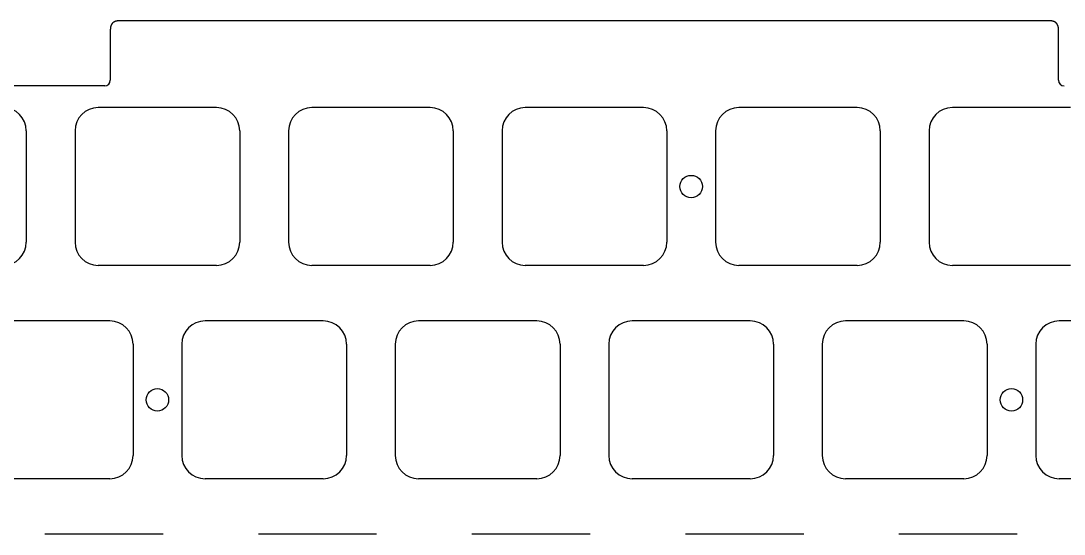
# Model space of a CAD drawing. Header units: millimetres. Extents: x -9 to 276, y -91 to 15.
# Drawn here: x 83.1 to 176.1, y -31 to 14.8 of the extents above; entities that cross this region are included whole.
import ezdxf

# ---------------------------------------------------------------- set-up
doc = ezdxf.new("R2010")
doc.units = ezdxf.units.MM
doc.layers.add('Edge.Cuts', color=53, linetype='CONTINUOUS', true_color=0xc8a339)

msp = doc.modelspace()

# ---------------------------------------------------------------- linework, layer by layer
at = {"layer": 'Edge.Cuts', "linetype": 'CONTINUOUS'}
for p, q in [((91.050165, 14.007492), (91.050147, 14)), ((91.050147, 14), (91.050147, 9.5)), ((91.050257, 14.018647), (91.050165, 14.007492)), ((91.050428, 14.029685), (91.050257, 14.018647)), ((91.050676, 14.040606), (91.050428, 14.029685)), ((91.051001, 14.051411), (91.050676, 14.040606)), ((91.051401, 14.062103), (91.051001, 14.051411)), ((91.051877, 14.072681), (91.051401, 14.062103)), ((91.052428, 14.083147), (91.051877, 14.072681)), ((91.053051, 14.093502), (91.052428, 14.083147)), ((91.053748, 14.103747), (91.053051, 14.093502)), ((91.054517, 14.113883), (91.053748, 14.103747)), ((91.055357, 14.123911), (91.054517, 14.113883)), ((91.056268, 14.133833), (91.055357, 14.123911)), ((91.057249, 14.143648), (91.056268, 14.133833)), ((91.058299, 14.153359), (91.057249, 14.143648)), ((91.059418, 14.162967), (91.058299, 14.153359)), ((91.060604, 14.172472), (91.059418, 14.162967)), ((91.061858, 14.181875), (91.060604, 14.172472)), ((91.063179, 14.191177), (91.061858, 14.181875)), ((91.064565, 14.20038), (91.063179, 14.191177)), ((91.066017, 14.209485), (91.064565, 14.20038)), ((91.067534, 14.218492), (91.066017, 14.209485)), ((91.069115, 14.227402), (91.067534, 14.218492)), ((91.07076, 14.236217), (91.069115, 14.227402)), ((91.072468, 14.244937), (91.07076, 14.236217)), ((91.074238, 14.253563), (91.072468, 14.244937)), ((91.076071, 14.262097), (91.074238, 14.253563)), ((91.077965, 14.270539), (91.076071, 14.262097)), ((91.07992, 14.27889), (91.077965, 14.270539)), ((91.081935, 14.287151), (91.07992, 14.27889)), ((91.084011, 14.295324), (91.081935, 14.287151)), ((91.086146, 14.303408), (91.084011, 14.295324)), ((91.088341, 14.311405), (91.086146, 14.303408)), ((91.090594, 14.319316), (91.088341, 14.311405)), ((91.092905, 14.327142), (91.090594, 14.319316)), ((91.095275, 14.334883), (91.092905, 14.327142)), ((91.097702, 14.342541), (91.095275, 14.334883)), ((91.100186, 14.350116), (91.097702, 14.342541)), ((91.102727, 14.357609), (91.100186, 14.350116)), ((91.105324, 14.365021), (91.102727, 14.357609)), ((91.107978, 14.372353), (91.105324, 14.365021)), ((91.110687, 14.379606), (91.107978, 14.372353)), ((91.113452, 14.38678), (91.110687, 14.379606)), ((91.116273, 14.393876), (91.113452, 14.38678)), ((91.119148, 14.400896), (91.116273, 14.393876)), ((91.122078, 14.407839), (91.119148, 14.400896)), ((91.125063, 14.414708), (91.122078, 14.407839)), ((91.128102, 14.421501), (91.125063, 14.414708)), ((91.131196, 14.428221), (91.128102, 14.421501)), ((91.134343, 14.434868), (91.131196, 14.428221)), ((91.137545, 14.441443), (91.134343, 14.434868)), ((91.1408, 14.447946), (91.137545, 14.441443)), ((91.144108, 14.454378), (91.1408, 14.447946)), ((91.14747, 14.46074), (91.144108, 14.454378)), ((91.150886, 14.467032), (91.14747, 14.46074)), ((91.154355, 14.473256), (91.150886, 14.467032)), ((91.157877, 14.479412), (91.154355, 14.473256)), ((91.161452, 14.4855), (91.157877, 14.479412)), ((91.165081, 14.491521), (91.161452, 14.4855)), ((91.168762, 14.497476), (91.165081, 14.491521)), ((91.172497, 14.503366), (91.168762, 14.497476)), ((91.176286, 14.509191), (91.172497, 14.503366)), ((91.180127, 14.514951), (91.176286, 14.509191)), ((91.184022, 14.520647), (91.180127, 14.514951)), ((91.18797, 14.526281), (91.184022, 14.520647)), ((91.191972, 14.531851), (91.18797, 14.526281)), ((91.196028, 14.53736), (91.191972, 14.531851)), ((91.200137, 14.542807), (91.196028, 14.53736)), ((91.2043, 14.548192), (91.200137, 14.542807)), ((91.208517, 14.553518), (91.2043, 14.548192)), ((91.212789, 14.558783), (91.208517, 14.553518)), ((91.217115, 14.563988), (91.212789, 14.558783)), ((91.221495, 14.569134), (91.217115, 14.563988)), ((91.225931, 14.574221), (91.221495, 14.569134)), ((91.230422, 14.57925), (91.225931, 14.574221)), ((91.234968, 14.584221), (91.230422, 14.57925)), ((91.23957, 14.589135), (91.234968, 14.584221)), ((91.244227, 14.593991), (91.23957, 14.589135)), ((91.248942, 14.598791), (91.244227, 14.593991)), ((91.25132, 14.601169), (91.248942, 14.598791)), ((91.253713, 14.603534), (91.25132, 14.601169)), ((91.256119, 14.605884), (91.253713, 14.603534)), ((91.25854, 14.608221), (91.256119, 14.605884)), ((91.260976, 14.610543), (91.25854, 14.608221)), ((91.263426, 14.612852), (91.260976, 14.610543)), ((91.26589, 14.615146), (91.263426, 14.612852)), ((91.268369, 14.617427), (91.26589, 14.615146)), ((91.270862, 14.619694), (91.268369, 14.617427)), ((91.27337, 14.621947), (91.270862, 14.619694)), ((91.275892, 14.624187), (91.27337, 14.621947)), ((91.278429, 14.626412), (91.275892, 14.624187)), ((91.280981, 14.628625), (91.278429, 14.626412)), ((91.283548, 14.630823), (91.280981, 14.628625)), ((91.28613, 14.633008), (91.283548, 14.630823)), ((91.288726, 14.635178), (91.28613, 14.633008)), ((91.291338, 14.637336), (91.288726, 14.635178)), ((91.293964, 14.63948), (91.291338, 14.637336)), ((91.296606, 14.641611), (91.293964, 14.63948)), ((91.299262, 14.643727), (91.296606, 14.641611)), ((91.301934, 14.645831), (91.299262, 14.643727)), ((91.304621, 14.647921), (91.301934, 14.645831)), ((91.307324, 14.649998), (91.304621, 14.647921)), ((91.310041, 14.65206), (91.307324, 14.649998)), ((91.312775, 14.65411), (91.310041, 14.65206)), ((91.315523, 14.656146), (91.312775, 14.65411)), ((91.318288, 14.65817), (91.315523, 14.656146)), ((91.321068, 14.660179), (91.318288, 14.65817)), ((91.323864, 14.662175), (91.321068, 14.660179)), ((91.326675, 14.664158), (91.323864, 14.662175)), ((91.329503, 14.666128), (91.326675, 14.664158)), ((91.332346, 14.668083), (91.329503, 14.666128)), ((91.335206, 14.670027), (91.332346, 14.668083)), ((91.338081, 14.671956), (91.335206, 14.670027)), ((91.340973, 14.673873), (91.338081, 14.671956)), ((91.34388, 14.675775), (91.340973, 14.673873)), ((91.346805, 14.677665), (91.34388, 14.675775)), ((91.349745, 14.679541), (91.346805, 14.677665)), ((91.352703, 14.681405), (91.349745, 14.679541)), ((91.355675, 14.683254), (91.352703, 14.681405)), ((91.358667, 14.685091), (91.355675, 14.683254)), ((91.361672, 14.686914), (91.358667, 14.685091)), ((91.364697, 14.688725), (91.361672, 14.686914)), ((91.367736, 14.690521), (91.364697, 14.688725)), ((91.370795, 14.692305), (91.367736, 14.690521)), ((91.373868, 14.694074), (91.370795, 14.692305)), ((91.376961, 14.695832), (91.373868, 14.694074)), ((91.380068, 14.697574), (91.376961, 14.695832)), ((91.383195, 14.699305), (91.380068, 14.697574)), ((91.386337, 14.701022), (91.383195, 14.699305)), ((91.389499, 14.702726), (91.386337, 14.701022)), ((91.392676, 14.704415), (91.389499, 14.702726)), ((91.395873, 14.706093), (91.392676, 14.704415)), ((91.399085, 14.707756), (91.395873, 14.706093)), ((91.402318, 14.709407), (91.399085, 14.707756)), ((91.405566, 14.711043), (91.402318, 14.709407)), ((91.408834, 14.712667), (91.405566, 14.711043)), ((91.412118, 14.714276), (91.408834, 14.712667)), ((91.415423, 14.715873), (91.412118, 14.714276)), ((91.418743, 14.717455), (91.415423, 14.715873)), ((91.422084, 14.719025), (91.418743, 14.717455)), ((91.425441, 14.72058), (91.422084, 14.719025)), ((91.42882, 14.722123), (91.425441, 14.72058)), ((91.432213, 14.723651), (91.42882, 14.722123)), ((91.435629, 14.725168), (91.432213, 14.723651)), ((91.43906, 14.726668), (91.435629, 14.725168)), ((91.442514, 14.728157), (91.43906, 14.726668)), ((91.445983, 14.729631), (91.442514, 14.728157)), ((91.449475, 14.731092), (91.445983, 14.729631)), ((91.452982, 14.732538), (91.449475, 14.731092)), ((91.456513, 14.733972), (91.452982, 14.732538)), ((91.460059, 14.73539), (91.456513, 14.733972)), ((91.463628, 14.736797), (91.460059, 14.73539)), ((91.467213, 14.738188), (91.463628, 14.736797)), ((91.470822, 14.739566), (91.467213, 14.738188)), ((91.474446, 14.740929), (91.470822, 14.739566)), ((91.478095, 14.74228), (91.474446, 14.740929)), ((91.481759, 14.743615), (91.478095, 14.74228)), ((91.485448, 14.744937), (91.481759, 14.743615)), ((91.489152, 14.746244), (91.485448, 14.744937)), ((91.492882, 14.747539), (91.489152, 14.746244)), ((91.496627, 14.748817), (91.492882, 14.747539)), ((91.500398, 14.750083), (91.496627, 14.748817)), ((91.504184, 14.751334), (91.500398, 14.750083)), ((91.507996, 14.752571), (91.504184, 14.751334)), ((91.511824, 14.753793), (91.507996, 14.752571)), ((91.515678, 14.755001), (91.511824, 14.753793)), ((91.519548, 14.756194), (91.515678, 14.755001)), ((91.523444, 14.757374), (91.519548, 14.756194)), ((91.527356, 14.758537), (91.523444, 14.757374)), ((91.531296, 14.759688), (91.527356, 14.758537)), ((91.535251, 14.760822), (91.531296, 14.759688)), ((91.539233, 14.761944), (91.535251, 14.760822)), ((91.543232, 14.763049), (91.539233, 14.761944)), ((91.547258, 14.76414), (91.543232, 14.763049)), ((91.5513, 14.765216), (91.547258, 14.76414)), ((91.555371, 14.766278), (91.5513, 14.765216)), ((91.559457, 14.767323), (91.555371, 14.766278)), ((91.563572, 14.768355), (91.559457, 14.767323)), ((91.567703, 14.76937), (91.563572, 14.768355)), ((91.571863, 14.770372), (91.567703, 14.76937)), ((91.57604, 14.771357), (91.571863, 14.770372)), ((91.580246, 14.772328), (91.57604, 14.771357)), ((91.584468, 14.773283), (91.580246, 14.772328)), ((91.588719, 14.774223), (91.584468, 14.773283)), ((91.592988, 14.775146), (91.588719, 14.774223)), ((91.597286, 14.776056), (91.592988, 14.775146)), ((91.601601, 14.776948), (91.597286, 14.776056)), ((91.605946, 14.777826), (91.601601, 14.776948)), ((91.610308, 14.778687), (91.605946, 14.777826)), ((91.614701, 14.779534), (91.610308, 14.778687)), ((91.61911, 14.780363), (91.614701, 14.779534)), ((91.623551, 14.781178), (91.61911, 14.780363)), ((91.628009, 14.781976), (91.623551, 14.781178)), ((91.632498, 14.782758), (91.628009, 14.781976)), ((91.637004, 14.783523), (91.632498, 14.782758)), ((91.641542, 14.784274), (91.637004, 14.783523)), ((91.646097, 14.785006), (91.641542, 14.784274)), ((91.650685, 14.785724), (91.646097, 14.785006)), ((91.65529, 14.786424), (91.650685, 14.785724)), ((91.659927, 14.787108), (91.65529, 14.786424)), ((91.664582, 14.787775), (91.659927, 14.787108)), ((91.66927, 14.788426), (91.664582, 14.787775)), ((91.673976, 14.789059), (91.66927, 14.788426)), ((91.678715, 14.789677), (91.673976, 14.789059)), ((91.683472, 14.790276), (91.678715, 14.789677)), ((91.688262, 14.790859), (91.683472, 14.790276)), ((91.69307, 14.791425), (91.688262, 14.790859)), ((91.697913, 14.791974), (91.69307, 14.791425)), ((91.702773, 14.792505), (91.697913, 14.791974)), ((91.707668, 14.793019), (91.702773, 14.792505)), ((91.712581, 14.793515), (91.707668, 14.793019)), ((91.717529, 14.793995), (91.712581, 14.793515)), ((91.722496, 14.794456), (91.717529, 14.793995)), ((91.727497, 14.7949), (91.722496, 14.794456)), ((91.732517, 14.795326), (91.727497, 14.7949)), ((91.737573, 14.795734), (91.732517, 14.795326)), ((91.742647, 14.796124), (91.737573, 14.795734)), ((91.747758, 14.796496), (91.742647, 14.796124)), ((91.752887, 14.796849), (91.747758, 14.796496)), ((91.758052, 14.797185), (91.752887, 14.796849)), ((91.763237, 14.797502), (91.758052, 14.797185)), ((91.768458, 14.797801), (91.763237, 14.797502)), ((91.773699, 14.798081), (91.768458, 14.797801)), ((91.778976, 14.798343), (91.773699, 14.798081)), ((91.784273, 14.798585), (91.778976, 14.798343)), ((91.789607, 14.798809), (91.784273, 14.798585)), ((91.794961, 14.799014), (91.789607, 14.798809)), ((91.800353, 14.7992), (91.794961, 14.799014)), ((91.805764, 14.799367), (91.800353, 14.7992)), ((91.811214, 14.799514), (91.805764, 14.799367)), ((91.816683, 14.799643), (91.811214, 14.799514)), ((91.822191, 14.799751), (91.816683, 14.799643)), ((91.827719, 14.799841), (91.822191, 14.799751)), ((91.833286, 14.79991), (91.827719, 14.799841)), ((91.838873, 14.79996), (91.833286, 14.79991)), ((91.8445, 14.79999), (91.838873, 14.79996)), ((91.850147, 14.8), (91.8445, 14.79999)), ((174.849852, 14.8), (91.850147, 14.8)), ((174.857344, 14.799982), (174.849852, 14.8)), ((174.868499, 14.79989), (174.857344, 14.799982)), ((174.879537, 14.799719), (174.868499, 14.79989)), ((174.890458, 14.799471), (174.879537, 14.799719)), ((174.901263, 14.799146), (174.890458, 14.799471)), ((174.911955, 14.798746), (174.901263, 14.799146)), ((174.922533, 14.79827), (174.911955, 14.798746)), ((174.932999, 14.797719), (174.922533, 14.79827)), ((174.943354, 14.797096), (174.932999, 14.797719)), ((174.953599, 14.796399), (174.943354, 14.797096)), ((174.963735, 14.79563), (174.953599, 14.796399)), ((174.973763, 14.79479), (174.963735, 14.79563)), ((174.983685, 14.793879), (174.973763, 14.79479)), ((174.9935, 14.792898), (174.983685, 14.793879)), ((175.003211, 14.791848), (174.9935, 14.792898)), ((175.012819, 14.790729), (175.003211, 14.791848)), ((175.022324, 14.789543), (175.012819, 14.790729)), ((175.031727, 14.788289), (175.022324, 14.789543)), ((175.041029, 14.786968), (175.031727, 14.788289)), ((175.050232, 14.785582), (175.041029, 14.786968)), ((175.059337, 14.78413), (175.050232, 14.785582)), ((175.068344, 14.782613), (175.059337, 14.78413)), ((175.077254, 14.781032), (175.068344, 14.782613)), ((175.086069, 14.779387), (175.077254, 14.781032)), ((175.094789, 14.777679), (175.086069, 14.779387)), ((175.103415, 14.775909), (175.094789, 14.777679)), ((175.111949, 14.774076), (175.103415, 14.775909)), ((175.120391, 14.772182), (175.111949, 14.774076)), ((175.128742, 14.770227), (175.120391, 14.772182)), ((175.137003, 14.768212), (175.128742, 14.770227)), ((175.145176, 14.766136), (175.137003, 14.768212)), ((175.15326, 14.764001), (175.145176, 14.766136)), ((175.161257, 14.761806), (175.15326, 14.764001)), ((175.169168, 14.759553), (175.161257, 14.761806)), ((175.176994, 14.757242), (175.169168, 14.759553)), ((175.184735, 14.754872), (175.176994, 14.757242)), ((175.192393, 14.752445), (175.184735, 14.754872)), ((175.199968, 14.749961), (175.192393, 14.752445)), ((175.207461, 14.74742), (175.199968, 14.749961)), ((175.214873, 14.744823), (175.207461, 14.74742)), ((175.222205, 14.742169), (175.214873, 14.744823)), ((175.229458, 14.73946), (175.222205, 14.742169)), ((175.236632, 14.736695), (175.229458, 14.73946)), ((175.243728, 14.733874), (175.236632, 14.736695)), ((175.250748, 14.730999), (175.243728, 14.733874)), ((175.257691, 14.728069), (175.250748, 14.730999)), ((175.26456, 14.725084), (175.257691, 14.728069)), ((175.271353, 14.722045), (175.26456, 14.725084)), ((175.278073, 14.718951), (175.271353, 14.722045)), ((175.28472, 14.715804), (175.278073, 14.718951)), ((175.291295, 14.712602), (175.28472, 14.715804)), ((175.297798, 14.709347), (175.291295, 14.712602)), ((175.30423, 14.706039), (175.297798, 14.709347)), ((175.310592, 14.702677), (175.30423, 14.706039)), ((175.316884, 14.699261), (175.310592, 14.702677)), ((175.323108, 14.695792), (175.316884, 14.699261)), ((175.329264, 14.69227), (175.323108, 14.695792)), ((175.335352, 14.688695), (175.329264, 14.69227)), ((175.341373, 14.685066), (175.335352, 14.688695)), ((175.347328, 14.681385), (175.341373, 14.685066)), ((175.353218, 14.67765), (175.347328, 14.681385)), ((175.359043, 14.673861), (175.353218, 14.67765)), ((175.364803, 14.67002), (175.359043, 14.673861)), ((175.370499, 14.666125), (175.364803, 14.67002)), ((175.376133, 14.662177), (175.370499, 14.666125)), ((175.381703, 14.658175), (175.376133, 14.662177)), ((175.387212, 14.654119), (175.381703, 14.658175)), ((175.392659, 14.65001), (175.387212, 14.654119)), ((175.398044, 14.645847), (175.392659, 14.65001)), ((175.40337, 14.64163), (175.398044, 14.645847)), ((175.408635, 14.637358), (175.40337, 14.64163)), ((175.41384, 14.633032), (175.408635, 14.637358)), ((175.418986, 14.628652), (175.41384, 14.633032)), ((175.424073, 14.624216), (175.418986, 14.628652)), ((175.429102, 14.619725), (175.424073, 14.624216)), ((175.434073, 14.615179), (175.429102, 14.619725)), ((175.438987, 14.610577), (175.434073, 14.615179)), ((175.443843, 14.60592), (175.438987, 14.610577)), ((175.448643, 14.601205), (175.443843, 14.60592)), ((175.451021, 14.598827), (175.448643, 14.601205)), ((175.453386, 14.596434), (175.451021, 14.598827)), ((175.455736, 14.594028), (175.453386, 14.596434)), ((175.458073, 14.591607), (175.455736, 14.594028)), ((175.460395, 14.589171), (175.458073, 14.591607)), ((175.462704, 14.586721), (175.460395, 14.589171)), ((175.464998, 14.584257), (175.462704, 14.586721)), ((175.467279, 14.581778), (175.464998, 14.584257)), ((175.469546, 14.579285), (175.467279, 14.581778)), ((175.471799, 14.576777), (175.469546, 14.579285)), ((175.474039, 14.574255), (175.471799, 14.576777)), ((175.476264, 14.571718), (175.474039, 14.574255)), ((175.478477, 14.569166), (175.476264, 14.571718)), ((175.480675, 14.566599), (175.478477, 14.569166)), ((175.48286, 14.564017), (175.480675, 14.566599)), ((175.48503, 14.561421), (175.48286, 14.564017)), ((175.487188, 14.558809), (175.48503, 14.561421)), ((175.489332, 14.556183), (175.487188, 14.558809)), ((175.491463, 14.553541), (175.489332, 14.556183)), ((175.493579, 14.550885), (175.491463, 14.553541)), ((175.495683, 14.548213), (175.493579, 14.550885)), ((175.497773, 14.545526), (175.495683, 14.548213)), ((175.49985, 14.542823), (175.497773, 14.545526)), ((175.501912, 14.540106), (175.49985, 14.542823)), ((175.503962, 14.537372), (175.501912, 14.540106)), ((175.505998, 14.534624), (175.503962, 14.537372)), ((175.508022, 14.531859), (175.505998, 14.534624)), ((175.510031, 14.529079), (175.508022, 14.531859)), ((175.512027, 14.526283), (175.510031, 14.529079)), ((175.51401, 14.523472), (175.512027, 14.526283)), ((175.51598, 14.520644), (175.51401, 14.523472)), ((175.517935, 14.517801), (175.51598, 14.520644)), ((175.519879, 14.514941), (175.517935, 14.517801)), ((175.521808, 14.512066), (175.519879, 14.514941)), ((175.523725, 14.509174), (175.521808, 14.512066)), ((175.525627, 14.506267), (175.523725, 14.509174)), ((175.527517, 14.503342), (175.525627, 14.506267)), ((175.529393, 14.500402), (175.527517, 14.503342)), ((175.531257, 14.497444), (175.529393, 14.500402)), ((175.533106, 14.494472), (175.531257, 14.497444)), ((175.534943, 14.49148), (175.533106, 14.494472)), ((175.536766, 14.488475), (175.534943, 14.49148)), ((175.538577, 14.48545), (175.536766, 14.488475)), ((175.540373, 14.482411), (175.538577, 14.48545)), ((175.542157, 14.479352), (175.540373, 14.482411)), ((175.543926, 14.476279), (175.542157, 14.479352)), ((175.545684, 14.473186), (175.543926, 14.476279)), ((175.547426, 14.470079), (175.545684, 14.473186)), ((175.549157, 14.466952), (175.547426, 14.470079)), ((175.550874, 14.46381), (175.549157, 14.466952)), ((175.552578, 14.460648), (175.550874, 14.46381)), ((175.554267, 14.457471), (175.552578, 14.460648)), ((175.555945, 14.454274), (175.554267, 14.457471)), ((175.557608, 14.451062), (175.555945, 14.454274)), ((175.559259, 14.447829), (175.557608, 14.451062)), ((175.560895, 14.444581), (175.559259, 14.447829)), ((175.562519, 14.441313), (175.560895, 14.444581)), ((175.564128, 14.438029), (175.562519, 14.441313)), ((175.565725, 14.434724), (175.564128, 14.438029)), ((175.567307, 14.431404), (175.565725, 14.434724)), ((175.568877, 14.428063), (175.567307, 14.431404)), ((175.570432, 14.424706), (175.568877, 14.428063)), ((175.571975, 14.421327), (175.570432, 14.424706)), ((175.573503, 14.417934), (175.571975, 14.421327)), ((175.57502, 14.414518), (175.573503, 14.417934)), ((175.57652, 14.411087), (175.57502, 14.414518)), ((175.578009, 14.407633), (175.57652, 14.411087)), ((175.579483, 14.404164), (175.578009, 14.407633)), ((175.580944, 14.400672), (175.579483, 14.404164)), ((175.58239, 14.397165), (175.580944, 14.400672)), ((175.583824, 14.393634), (175.58239, 14.397165)), ((175.585242, 14.390088), (175.583824, 14.393634)), ((175.586649, 14.386519), (175.585242, 14.390088)), ((175.58804, 14.382934), (175.586649, 14.386519)), ((175.589418, 14.379325), (175.58804, 14.382934)), ((175.590781, 14.375701), (175.589418, 14.379325)), ((175.592132, 14.372052), (175.590781, 14.375701)), ((175.593467, 14.368388), (175.592132, 14.372052)), ((175.594789, 14.364699), (175.593467, 14.368388)), ((175.596096, 14.360995), (175.594789, 14.364699)), ((175.597391, 14.357265), (175.596096, 14.360995)), ((175.598669, 14.35352), (175.597391, 14.357265)), ((175.599935, 14.349749), (175.598669, 14.35352)), ((175.601186, 14.345963), (175.599935, 14.349749)), ((175.602423, 14.342151), (175.601186, 14.345963)), ((175.603645, 14.338323), (175.602423, 14.342151)), ((175.604853, 14.334469), (175.603645, 14.338323)), ((175.606046, 14.330599), (175.604853, 14.334469)), ((175.607226, 14.326703), (175.606046, 14.330599)), ((175.608389, 14.322791), (175.607226, 14.326703)), ((175.60954, 14.318851), (175.608389, 14.322791)), ((175.610674, 14.314896), (175.60954, 14.318851)), ((175.611796, 14.310914), (175.610674, 14.314896)), ((175.612901, 14.306915), (175.611796, 14.310914)), ((175.613992, 14.302889), (175.612901, 14.306915)), ((175.615068, 14.298847), (175.613992, 14.302889)), ((175.61613, 14.294776), (175.615068, 14.298847)), ((175.617175, 14.29069), (175.61613, 14.294776)), ((175.618207, 14.286575), (175.617175, 14.29069)), ((175.619222, 14.282444), (175.618207, 14.286575)), ((175.620224, 14.278284), (175.619222, 14.282444)), ((175.621209, 14.274107), (175.620224, 14.278284)), ((175.62218, 14.269901), (175.621209, 14.274107)), ((175.623135, 14.265679), (175.62218, 14.269901)), ((175.624075, 14.261428), (175.623135, 14.265679)), ((175.624998, 14.257159), (175.624075, 14.261428)), ((175.625908, 14.252861), (175.624998, 14.257159)), ((175.6268, 14.248546), (175.625908, 14.252861)), ((175.627678, 14.244201), (175.6268, 14.248546)), ((175.628539, 14.239839), (175.627678, 14.244201)), ((175.629386, 14.235446), (175.628539, 14.239839)), ((175.630215, 14.231037), (175.629386, 14.235446)), ((175.63103, 14.226596), (175.630215, 14.231037)), ((175.631828, 14.222138), (175.63103, 14.226596)), ((175.63261, 14.217649), (175.631828, 14.222138)), ((175.633375, 14.213143), (175.63261, 14.217649)), ((175.634126, 14.208605), (175.633375, 14.213143)), ((175.634858, 14.20405), (175.634126, 14.208605)), ((175.635576, 14.199462), (175.634858, 14.20405)), ((175.636276, 14.194857), (175.635576, 14.199462)), ((175.63696, 14.19022), (175.636276, 14.194857)), ((175.637627, 14.185565), (175.63696, 14.19022)), ((175.638278, 14.180877), (175.637627, 14.185565)), ((175.638911, 14.176171), (175.638278, 14.180877)), ((175.639529, 14.171432), (175.638911, 14.176171)), ((175.640128, 14.166675), (175.639529, 14.171432)), ((175.640711, 14.161885), (175.640128, 14.166675)), ((175.641277, 14.157077), (175.640711, 14.161885)), ((175.641826, 14.152234), (175.641277, 14.157077)), ((175.642357, 14.147374), (175.641826, 14.152234)), ((175.642871, 14.142479), (175.642357, 14.147374)), ((175.643367, 14.137566), (175.642871, 14.142479)), ((175.643847, 14.132618), (175.643367, 14.137566)), ((175.644308, 14.127651), (175.643847, 14.132618)), ((175.644752, 14.12265), (175.644308, 14.127651)), ((175.645178, 14.11763), (175.644752, 14.12265)), ((175.645586, 14.112574), (175.645178, 14.11763)), ((175.645976, 14.1075), (175.645586, 14.112574)), ((175.646348, 14.102389), (175.645976, 14.1075)), ((175.646701, 14.09726), (175.646348, 14.102389)), ((175.647037, 14.092095), (175.646701, 14.09726)), ((175.647354, 14.08691), (175.647037, 14.092095)), ((175.647653, 14.081689), (175.647354, 14.08691)), ((175.647933, 14.076448), (175.647653, 14.081689)), ((175.648195, 14.071171), (175.647933, 14.076448)), ((175.648437, 14.065874), (175.648195, 14.071171)), ((175.648661, 14.06054), (175.648437, 14.065874)), ((175.648866, 14.055186), (175.648661, 14.06054)), ((175.649052, 14.049794), (175.648866, 14.055186)), ((175.649219, 14.044383), (175.649052, 14.049794)), ((175.649366, 14.038933), (175.649219, 14.044383)), ((175.649495, 14.033464), (175.649366, 14.038933)), ((175.649603, 14.027956), (175.649495, 14.033464)), ((175.649693, 14.022428), (175.649603, 14.027956)), ((175.649762, 14.016861), (175.649693, 14.022428)), ((175.649812, 14.011274), (175.649762, 14.016861)), ((175.649842, 14.005647), (175.649812, 14.011274)), ((175.649852, 14), (175.649842, 14.005647)), ((175.649852, 9.5), (175.649852, 14)), ((90.550147, 9), (81.849147, 9)), ((100.525, 7.05), (89.975, 7.05)), ((119.575, 7.05), (109.025, 7.05)), ((138.625, 7.05), (128.075, 7.05)), ((157.675, 7.05), (147.125, 7.05)), ((176.725, 7.05), (166.175, 7.05)), ((83.55, 4.975), (83.55, -4.975)), ((87.9, 4.975), (87.9, -4.975)), ((102.6, 4.975), (102.6, -4.975)), ((106.95, 4.975), (106.95, -4.975)), ((121.65, 4.975), (121.65, -4.975)), ((126, 4.975), (126, -4.975)), ((140.7, 4.975), (140.7, -4.975)), ((145.05, 4.975), (145.05, -4.975)), ((159.75, 4.975), (159.75, -4.975)), ((164.1, 4.975), (164.1, -4.975)), ((100.525, -7.05), (89.975, -7.05)), ((119.575, -7.05), (109.025, -7.05)), ((138.625, -7.05), (128.075, -7.05)), ((157.675, -7.05), (147.125, -7.05)), ((176.725, -7.05), (166.175, -7.05)), ((91, -12), (80.45, -12)), ((110.05, -12), (99.5, -12)), ((129.1, -12), (118.55, -12)), ((148.15, -12), (137.6, -12)), ((167.2, -12), (156.65, -12)), ((186.25, -12), (175.7, -12)), ((93.075, -14.075), (93.075, -24.025)), ((97.425, -14.075), (97.425, -24.025)), ((112.125, -14.075), (112.125, -24.025)), ((116.475, -14.075), (116.475, -24.025)), ((131.175, -14.075), (131.175, -24.025)), ((135.525, -14.075), (135.525, -24.025)), ((150.225, -14.075), (150.225, -24.025)), ((154.575, -14.075), (154.575, -24.025)), ((169.275, -14.075), (169.275, -24.025)), ((173.625, -14.075), (173.625, -24.025)), ((91, -26.1), (80.45, -26.1)), ((110.05, -26.1), (99.5, -26.1)), ((129.1, -26.1), (118.55, -26.1)), ((148.15, -26.1), (137.6, -26.1)), ((167.2, -26.1), (156.65, -26.1)), ((186.25, -26.1), (175.7, -26.1)), ((95.7625, -31.05), (85.2125, -31.05)), ((114.8125, -31.05), (104.2625, -31.05)), ((133.8625, -31.05), (123.3125, -31.05)), ((152.9125, -31.05), (142.3625, -31.05)), ((171.9625, -31.05), (161.4125, -31.05))]:
    msp.add_line(p, q, dxfattribs=at)
at = {"layer": 'Edge.Cuts'}
for centre in [(142.875, 0), (95.25, -19.05), (171.45, -19.05)]:
    msp.add_circle(centre, 1, dxfattribs=at)
for centre, radius, start, end in [((90.550079, 9.500015), 0.500068, -89.99220801, -0.00171864), ((176.149879, 9.500015), 0.500015, -179.99828122, -90.00309388), ((81.475, 4.975), 2.075, 0, 90), ((89.975, 4.975), 2.075, 90, 180), ((100.525, 4.975), 2.075, 0, 90), ((109.025, 4.975), 2.075, 90, 180), ((119.575, 4.975), 2.075, 0, 90), ((128.075, 4.975), 2.075, 90, 180), ((138.625, 4.975), 2.075, 0, 90), ((147.125, 4.975), 2.075, 90, 180), ((157.675, 4.975), 2.075, 0, 90), ((166.175, 4.975), 2.075, 90, 180), ((81.475, -4.975), 2.075, -90, 0), ((89.975, -4.975), 2.075, -180, -90), ((100.525, -4.975), 2.075, -90, 0), ((109.025, -4.975), 2.075, -180, -90), ((119.575, -4.975), 2.075, -90, 0), ((128.075, -4.975), 2.075, -180, -90), ((138.625, -4.975), 2.075, -90, 0), ((147.125, -4.975), 2.075, -180, -90), ((157.675, -4.975), 2.075, -90, 0), ((166.175, -4.975), 2.075, -180, -90), ((91, -14.075), 2.075, 0, 90), ((99.5, -14.075), 2.075, 90, 180), ((110.05, -14.075), 2.075, 0, 90), ((118.55, -14.075), 2.075, 90, 180), ((129.1, -14.075), 2.075, 0, 90), ((137.6, -14.075), 2.075, 90, 180), ((148.15, -14.075), 2.075, 0, 90), ((156.65, -14.075), 2.075, 90, 180), ((167.2, -14.075), 2.075, 0, 90), ((175.7, -14.075), 2.075, 90, 180), ((91, -24.025), 2.075, -90, 0), ((99.5, -24.025), 2.075, -180, -90), ((110.05, -24.025), 2.075, -90, 0), ((118.55, -24.025), 2.075, -180, -90), ((129.1, -24.025), 2.075, -90, 0), ((137.6, -24.025), 2.075, -180, -90), ((148.15, -24.025), 2.075, -90, 0), ((156.65, -24.025), 2.075, -180, -90), ((167.2, -24.025), 2.075, -90, 0), ((175.7, -24.025), 2.075, -180, -90)]:
    msp.add_arc(centre, radius, start, end, dxfattribs=at)

doc.saveas('drawing.dxf')
